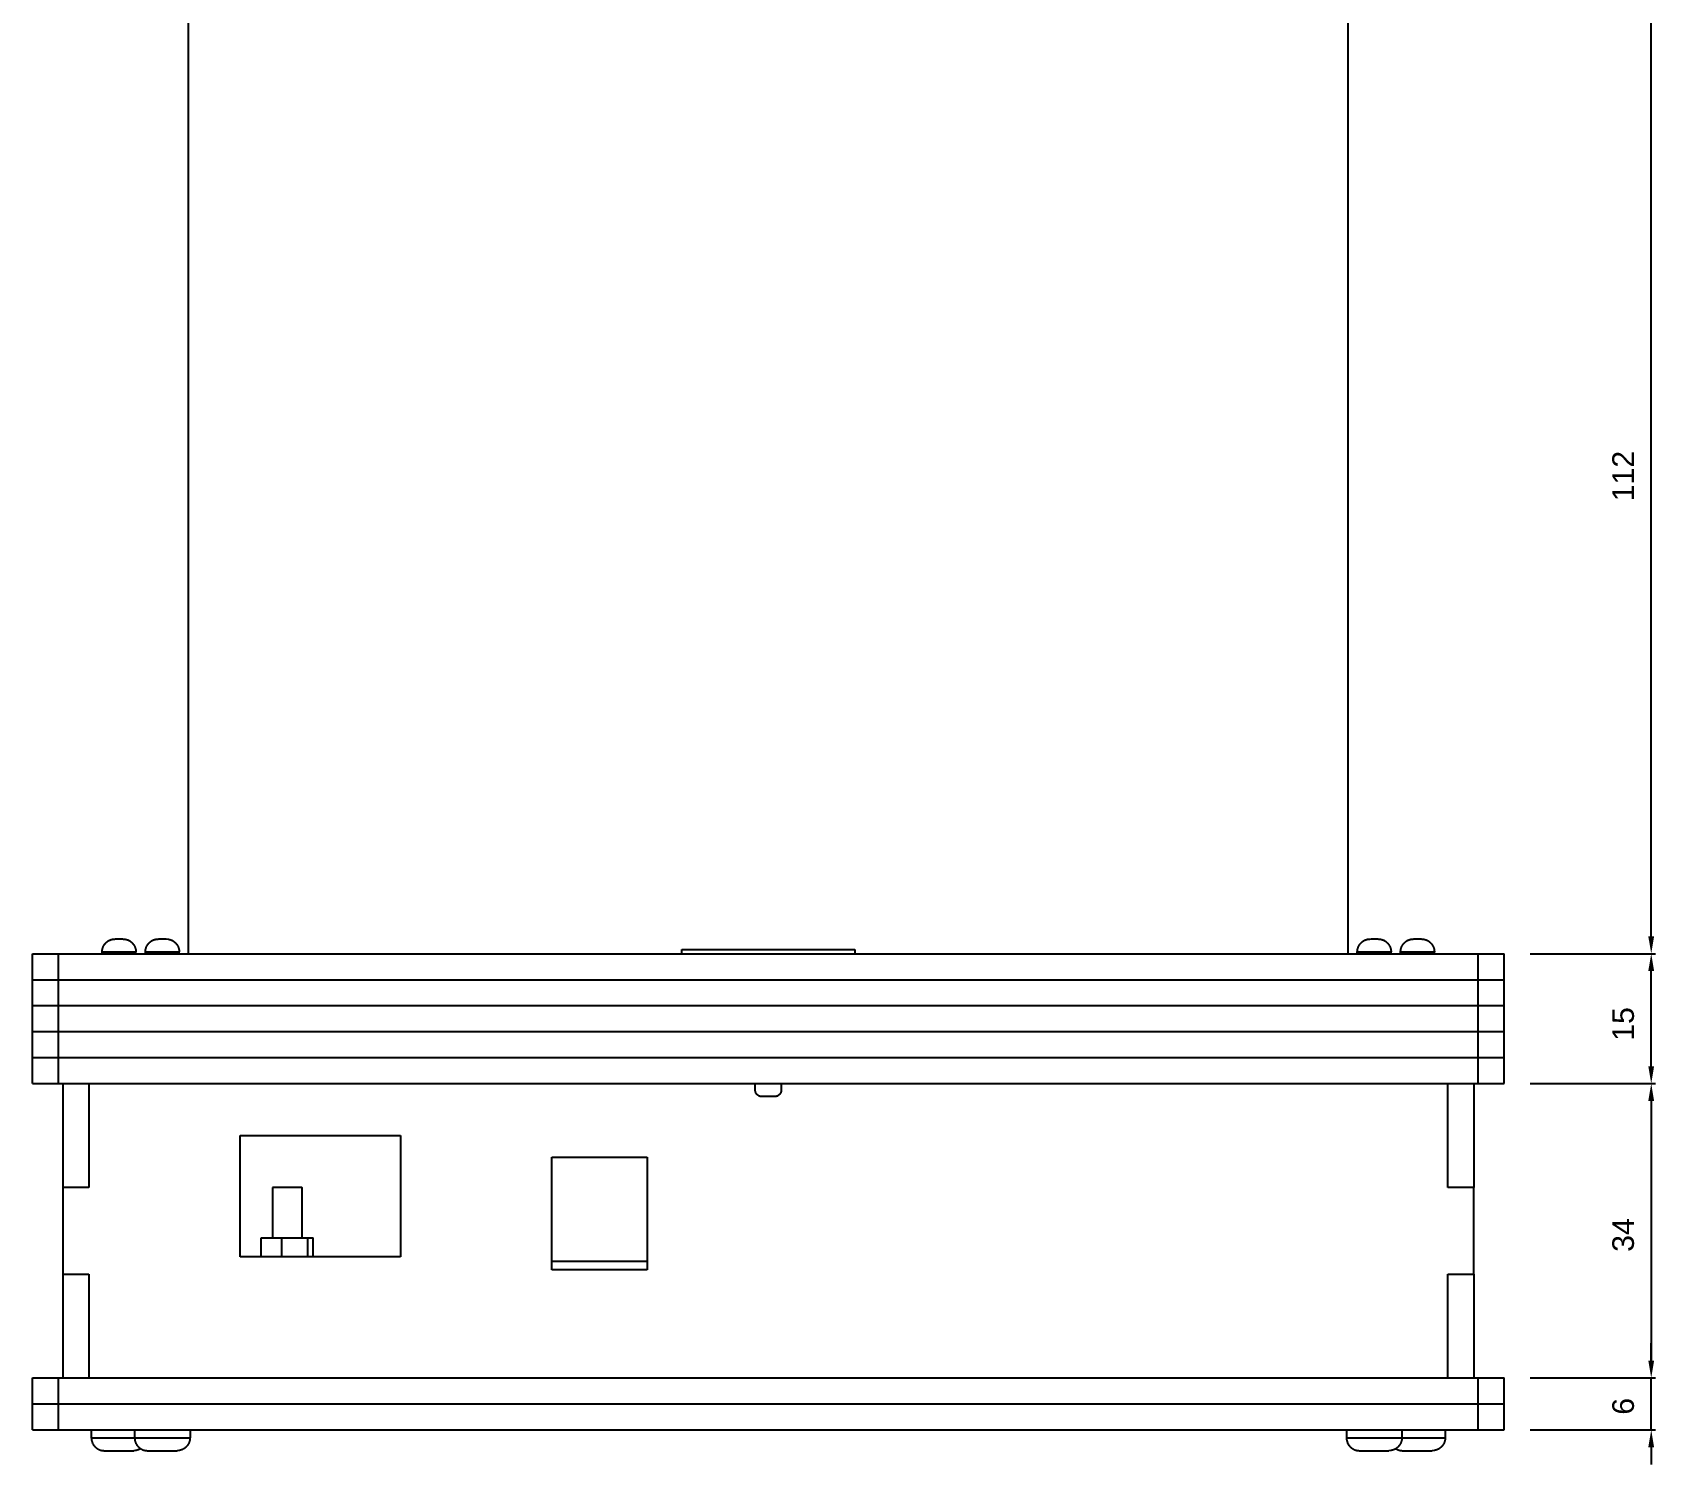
# Model space of a CAD drawing. Extents: x 623 to 1150, y 6 to 775.
# Drawn here: x 622.6 to 810.1, y 415.4 to 580.8 of the extents above; entities that cross this region are included whole.
import ezdxf

# ---------------------------------------------------------------- set-up
doc = ezdxf.new("R2010")
doc.units = 0
doc.layers.get('DEFPOINTS').update_dxf_attribs({"linetype": 'CONTINUOUS'})
doc.layers.add('DEFAULT', color=7, linetype='CONTINUOUS')
doc.layers.add('DIMENSIONES', color=7, linetype='CONTINUOUS')
doc.styles.add('HELVETICA_LIGHT', font='txt')
doc.dimstyles.new('DEFAULT', dxfattribs={"dimtxt": 2.5, "dimasz": 2, "dimexe": 0.5, "dimexo": 3, "dimgap": 2, "dimtad": 1, "dimtoh": 1, "dimzin": 1, "dimcen": 0.5, "dimazin": 3, "dimtfac": 1, "dimtix": 1, "dimtmove": 0, "dimatfit": 3})

# ---------------------------------------------------------------- blocks, each defined once
blk = doc.blocks.new('*D2')
at = {"layer": 'DEFAULT', "color": 0}
for p, q in [((710.61, 586.41), (810.11, 586.41)), ((809.61, 476.41), (809.61, 584.41)), ((795.61, 474.41), (810.11, 474.41))]:
    blk.add_line(p, q, dxfattribs=at)
for points in [[(809.94, 584.41), (809.27, 584.41), (809.61, 586.41)], [(809.27, 476.41), (809.94, 476.41), (809.61, 474.41)]]:
    blk.add_solid(points, dxfattribs=at)
at = {"layer": 'DEFPOINTS', "color": 0}
for p in [(707.61, 586.41), (809.61, 586.41), (792.61, 474.41)]:
    blk.add_point(p, dxfattribs=at)
at = {"layer": 'DEFAULT', "color": 0, "linetype": 'CONTINUOUS', "style": 'HELVETICA_LIGHT'}
blk.add_text('112', height=2.5, rotation=90, dxfattribs=at).set_placement((807.61, 526.66))
blk = doc.blocks.new('*D9')
at = {"layer": 'DEFAULT', "color": 0}
for p, q in [((795.61, 459.41), (810.11, 459.41)), ((809.61, 457.41), (809.61, 427.41)), ((795.61, 425.41), (810.11, 425.41))]:
    blk.add_line(p, q, dxfattribs=at)
for points in [[(809.94, 457.41), (809.27, 457.41), (809.61, 459.41)], [(809.27, 427.41), (809.94, 427.41), (809.61, 425.41)]]:
    blk.add_solid(points, dxfattribs=at)
at = {"layer": 'DEFPOINTS', "color": 0}
for p in [(792.61, 459.41), (792.61, 425.41), (809.61, 425.41)]:
    blk.add_point(p, dxfattribs=at)
at = {"layer": 'DEFAULT', "color": 0, "linetype": 'CONTINUOUS', "style": 'HELVETICA_LIGHT'}
blk.add_text('34', height=2.5, rotation=90, dxfattribs=at).set_placement((807.61, 439.97))
blk = doc.blocks.new('*D10')
at = {"layer": 'DEFAULT', "color": 0}
for p, q in [((795.61, 474.41), (810.11, 474.41)), ((809.61, 461.41), (809.61, 472.41)), ((795.61, 459.41), (810.11, 459.41))]:
    blk.add_line(p, q, dxfattribs=at)
for points in [[(809.94, 472.41), (809.27, 472.41), (809.61, 474.41)], [(809.27, 461.41), (809.94, 461.41), (809.61, 459.41)]]:
    blk.add_solid(points, dxfattribs=at)
at = {"layer": 'DEFPOINTS', "color": 0}
for p in [(792.61, 474.41), (809.61, 474.41), (792.61, 459.41)]:
    blk.add_point(p, dxfattribs=at)
at = {"layer": 'DEFAULT', "color": 0, "linetype": 'CONTINUOUS', "style": 'HELVETICA_LIGHT'}
blk.add_text('15', height=2.5, rotation=90, dxfattribs=at).set_placement((807.61, 464.35))
blk = doc.blocks.new('*D11')
at = {"layer": 'DEFAULT', "color": 0}
for p, q in [((809.61, 427.41), (809.61, 429.41)), ((795.61, 425.41), (810.11, 425.41)), ((809.61, 419.41), (809.61, 425.41)), ((795.61, 419.41), (810.11, 419.41)), ((809.61, 417.41), (809.61, 415.41))]:
    blk.add_line(p, q, dxfattribs=at)
for points in [[(809.27, 427.41), (809.94, 427.41), (809.61, 425.41)], [(809.94, 417.41), (809.27, 417.41), (809.61, 419.41)]]:
    blk.add_solid(points, dxfattribs=at)
at = {"layer": 'DEFPOINTS', "color": 0}
for p in [(792.61, 425.41), (809.61, 425.41), (792.61, 419.41)]:
    blk.add_point(p, dxfattribs=at)
at = {"layer": 'DEFAULT', "color": 0, "linetype": 'CONTINUOUS', "style": 'HELVETICA_LIGHT'}
blk.add_text('6', height=2.5, rotation=90, dxfattribs=at).set_placement((807.61, 421.16))

msp = doc.modelspace()

# ---------------------------------------------------------------- linework, layer by layer
at = {"layer": 'DIMENSIONES'}
for points in [[(640.607, 721.407), (640.607, 474.407)], [(774.607, 474.407), (774.607, 721.407)], [(622.607, 471.407), (622.607, 474.407)], [(622.607, 474.407), (625.607, 474.407)], [(625.607, 471.407), (625.607, 474.407)], [(625.607, 474.407), (789.607, 474.407)], [(630.656, 474.607), (630.656, 474.642), (630.657, 474.677), (630.659, 474.712), (630.662, 474.748), (630.666, 474.783), (630.671, 474.818), (630.676, 474.853), (630.682, 474.888), (630.689, 474.923), (630.697, 474.957), (630.706, 474.991), (630.715, 475.026), (630.726, 475.059), (630.737, 475.093), (630.748, 475.126), (630.761, 475.159), (630.775, 475.194), (630.791, 475.229), (630.807, 475.264), (630.824, 475.298), (630.843, 475.332), (630.862, 475.365), (630.881, 475.398), (630.902, 475.43), (630.924, 475.462), (630.946, 475.493), (630.969, 475.524), (630.993, 475.554), (631.017, 475.584), (631.043, 475.612), (631.069, 475.64), (631.095, 475.667), (631.123, 475.694), (631.151, 475.72), (631.179, 475.745), (631.209, 475.77), (631.239, 475.794), (631.269, 475.817), (631.301, 475.839), (631.333, 475.861), (631.365, 475.881), (631.398, 475.901), (631.431, 475.92), (631.465, 475.938), (631.499, 475.955), (631.534, 475.972), (631.569, 475.987), (631.604, 476.001), (631.637, 476.014), (631.67, 476.026), (631.704, 476.037), (631.738, 476.047), (631.772, 476.057), (631.806, 476.065), (631.841, 476.073), (631.875, 476.08), (631.91, 476.086), (631.945, 476.092), (631.98, 476.096), (632.016, 476.1), (632.051, 476.103), (632.086, 476.105), (632.121, 476.106), (632.157, 476.107)], [(630.665, 474.607), (630.657, 474.607), (630.657, 474.607), (630.657, 474.607), (634.557, 474.607)], [(630.657, 474.407), (630.657, 474.607)], [(632.165, 476.107), (632.191, 476.107)], [(632.191, 476.107), (632.925, 476.107)], [(632.925, 476.107), (633.057, 476.107)], [(633.057, 476.107), (633.092, 476.106), (633.127, 476.105), (633.162, 476.103), (633.198, 476.1), (633.233, 476.096), (633.268, 476.092), (633.303, 476.086), (633.338, 476.08), (633.373, 476.073), (633.407, 476.065), (633.441, 476.057), (633.476, 476.047), (633.509, 476.037), (633.543, 476.026), (633.576, 476.014), (633.609, 476.001), (633.644, 475.987), (633.679, 475.972), (633.714, 475.955), (633.748, 475.938), (633.782, 475.92), (633.815, 475.901), (633.848, 475.881), (633.88, 475.861), (633.912, 475.839), (633.943, 475.817), (633.974, 475.794), (634.004, 475.77), (634.034, 475.745), (634.062, 475.72), (634.09, 475.694), (634.117, 475.667), (634.144, 475.64), (634.17, 475.612), (634.195, 475.584), (634.22, 475.554), (634.244, 475.524), (634.267, 475.493), (634.289, 475.462), (634.311, 475.43), (634.331, 475.398), (634.351, 475.365), (634.37, 475.332), (634.388, 475.298), (634.405, 475.264), (634.422, 475.229), (634.437, 475.194), (634.452, 475.159), (634.464, 475.126), (634.476, 475.093), (634.487, 475.059), (634.497, 475.026), (634.507, 474.991), (634.515, 474.957), (634.523, 474.923), (634.53, 474.888), (634.536, 474.853), (634.542, 474.818), (634.546, 474.783), (634.55, 474.748), (634.553, 474.712), (634.555, 474.677), (634.556, 474.642), (634.557, 474.607)], [(634.557, 474.407), (634.557, 474.607)], [(635.656, 474.607), (635.656, 474.642), (635.657, 474.677), (635.659, 474.712), (635.662, 474.748), (635.666, 474.783), (635.671, 474.818), (635.676, 474.853), (635.682, 474.888), (635.689, 474.923), (635.697, 474.957), (635.706, 474.991), (635.715, 475.026), (635.726, 475.059), (635.737, 475.093), (635.748, 475.126), (635.761, 475.159), (635.775, 475.194), (635.791, 475.229), (635.807, 475.264), (635.824, 475.298), (635.843, 475.332), (635.862, 475.365), (635.881, 475.398), (635.902, 475.43), (635.924, 475.462), (635.946, 475.493), (635.969, 475.524), (635.993, 475.554), (636.017, 475.584), (636.043, 475.612), (636.069, 475.64), (636.095, 475.667), (636.123, 475.694), (636.151, 475.72), (636.179, 475.745), (636.209, 475.77), (636.239, 475.794), (636.269, 475.817), (636.301, 475.839), (636.333, 475.861), (636.365, 475.881), (636.398, 475.901), (636.431, 475.92), (636.465, 475.938), (636.499, 475.955), (636.534, 475.972), (636.569, 475.987), (636.604, 476.001), (636.637, 476.014), (636.67, 476.026), (636.704, 476.037), (636.738, 476.047), (636.772, 476.057), (636.806, 476.065), (636.841, 476.073), (636.875, 476.08), (636.91, 476.086), (636.945, 476.092), (636.98, 476.096), (637.016, 476.1), (637.051, 476.103), (637.086, 476.105), (637.121, 476.106), (637.157, 476.107)], [(635.665, 474.607), (635.657, 474.607), (635.657, 474.607), (635.657, 474.607), (639.557, 474.607)], [(635.657, 474.407), (635.657, 474.607)], [(637.165, 476.107), (637.191, 476.107)], [(637.191, 476.107), (637.925, 476.107)], [(637.925, 476.107), (638.057, 476.107)], [(638.057, 476.107), (638.057, 476.107), (638.057, 476.107), (638.281, 476.087), (638.324, 476.082), (638.329, 476.082), (638.33, 476.082), (638.365, 476.075), (638.401, 476.067), (638.436, 476.058), (638.471, 476.048), (638.506, 476.038), (638.541, 476.027), (638.575, 476.014), (638.609, 476.001), (638.644, 475.987), (638.679, 475.972), (638.714, 475.955), (638.748, 475.938), (638.782, 475.92), (638.815, 475.901), (638.848, 475.881), (638.88, 475.861), (638.912, 475.839), (638.943, 475.817), (638.974, 475.794), (639.004, 475.77), (639.034, 475.745), (639.062, 475.72), (639.09, 475.694), (639.117, 475.667), (639.144, 475.64), (639.17, 475.612), (639.195, 475.584), (639.22, 475.554), (639.244, 475.524), (639.267, 475.493), (639.289, 475.462), (639.311, 475.43), (639.331, 475.398), (639.351, 475.365), (639.37, 475.332), (639.388, 475.298), (639.405, 475.264), (639.422, 475.229), (639.437, 475.194), (639.452, 475.159), (639.464, 475.126), (639.476, 475.093), (639.487, 475.059), (639.497, 475.026), (639.507, 474.991), (639.515, 474.957), (639.523, 474.923), (639.53, 474.888), (639.536, 474.853), (639.542, 474.818), (639.546, 474.783), (639.55, 474.748), (639.553, 474.712), (639.555, 474.677), (639.556, 474.642), (639.557, 474.607)], [(639.557, 474.407), (639.557, 474.607)], [(697.607, 474.907), (717.607, 474.907)], [(697.607, 474.407), (697.607, 474.907)], [(717.607, 474.907), (717.607, 474.407)], [(775.656, 474.607), (775.656, 474.642), (775.657, 474.677), (775.659, 474.712), (775.662, 474.748), (775.666, 474.783), (775.671, 474.818), (775.676, 474.853), (775.682, 474.888), (775.689, 474.923), (775.697, 474.957), (775.706, 474.991), (775.715, 475.026), (775.726, 475.059), (775.737, 475.093), (775.748, 475.126), (775.761, 475.159), (775.775, 475.194), (775.791, 475.229), (775.807, 475.264), (775.824, 475.298), (775.843, 475.332), (775.862, 475.365), (775.881, 475.398), (775.902, 475.43), (775.924, 475.462), (775.946, 475.493), (775.969, 475.524), (775.993, 475.554), (776.017, 475.584), (776.043, 475.612), (776.069, 475.64), (776.095, 475.667), (776.123, 475.694), (776.151, 475.72), (776.179, 475.745), (776.209, 475.77), (776.239, 475.794), (776.269, 475.817), (776.301, 475.839), (776.333, 475.861), (776.365, 475.881), (776.398, 475.901), (776.431, 475.92), (776.465, 475.938), (776.499, 475.955), (776.534, 475.972), (776.569, 475.987), (776.604, 476.001), (776.637, 476.014), (776.67, 476.026), (776.704, 476.037), (776.738, 476.047), (776.772, 476.057), (776.806, 476.065), (776.841, 476.073), (776.875, 476.08), (776.91, 476.086), (776.945, 476.092), (776.98, 476.096), (777.016, 476.1), (777.051, 476.103), (777.086, 476.105), (777.121, 476.106), (777.157, 476.107)], [(775.665, 474.607), (775.657, 474.607), (775.657, 474.607), (775.657, 474.607), (779.557, 474.607), (779.557, 474.607)], [(775.657, 474.407), (775.657, 474.607)], [(777.165, 476.107), (777.191, 476.107)], [(777.191, 476.107), (777.925, 476.107)], [(777.925, 476.107), (778.057, 476.107)], [(778.057, 476.107), (778.092, 476.106), (778.127, 476.104), (778.162, 476.102), (778.197, 476.098), (778.233, 476.094), (778.268, 476.09), (778.303, 476.084), (778.337, 476.078), (778.372, 476.071), (778.407, 476.063), (778.441, 476.055), (778.475, 476.045), (778.509, 476.036), (778.543, 476.025), (778.576, 476.014), (778.609, 476.001), (778.644, 475.987), (778.679, 475.972), (778.714, 475.955), (778.748, 475.938), (778.782, 475.92), (778.815, 475.901), (778.848, 475.881), (778.88, 475.861), (778.912, 475.839), (778.943, 475.817), (778.974, 475.794), (779.004, 475.77), (779.034, 475.745), (779.062, 475.72), (779.09, 475.694), (779.117, 475.667), (779.144, 475.64), (779.17, 475.612), (779.195, 475.584), (779.22, 475.554), (779.244, 475.524), (779.267, 475.493), (779.289, 475.462), (779.311, 475.43), (779.331, 475.398), (779.351, 475.365), (779.37, 475.332), (779.388, 475.298), (779.405, 475.264), (779.422, 475.229), (779.437, 475.194), (779.452, 475.159), (779.464, 475.126), (779.476, 475.093), (779.487, 475.059), (779.497, 475.026), (779.507, 474.991), (779.515, 474.957), (779.523, 474.923), (779.53, 474.888), (779.536, 474.853), (779.542, 474.818), (779.546, 474.783), (779.55, 474.748), (779.553, 474.712), (779.555, 474.677), (779.556, 474.642), (779.557, 474.607)], [(779.557, 474.407), (779.557, 474.607)], [(780.656, 474.607), (780.656, 474.642), (780.657, 474.677), (780.659, 474.712), (780.662, 474.748), (780.666, 474.783), (780.671, 474.818), (780.676, 474.853), (780.682, 474.888), (780.689, 474.923), (780.697, 474.957), (780.706, 474.991), (780.715, 475.026), (780.726, 475.059), (780.737, 475.093), (780.748, 475.126), (780.761, 475.159), (780.775, 475.194), (780.791, 475.229), (780.807, 475.264), (780.824, 475.298), (780.843, 475.332), (780.862, 475.365), (780.881, 475.398), (780.902, 475.43), (780.924, 475.462), (780.946, 475.493), (780.969, 475.524), (780.993, 475.554), (781.017, 475.584), (781.043, 475.612), (781.069, 475.64), (781.095, 475.667), (781.123, 475.694), (781.151, 475.72), (781.179, 475.745), (781.209, 475.77), (781.239, 475.794), (781.269, 475.817), (781.301, 475.839), (781.333, 475.861), (781.365, 475.881), (781.398, 475.901), (781.431, 475.92), (781.465, 475.938), (781.499, 475.955), (781.534, 475.972), (781.569, 475.987), (781.604, 476.001), (781.637, 476.014), (781.67, 476.026), (781.704, 476.037), (781.738, 476.047), (781.772, 476.057), (781.806, 476.065), (781.841, 476.073), (781.875, 476.08), (781.91, 476.086), (781.945, 476.092), (781.98, 476.096), (782.016, 476.1), (782.051, 476.103), (782.086, 476.105), (782.121, 476.106), (782.157, 476.107)], [(780.665, 474.607), (780.657, 474.607), (780.657, 474.607), (780.657, 474.607), (784.557, 474.607), (784.557, 474.607)], [(780.657, 474.407), (780.657, 474.607)], [(782.165, 476.107), (782.191, 476.107)], [(782.191, 476.107), (782.925, 476.107)], [(782.925, 476.107), (783.057, 476.107)], [(783.057, 476.107), (783.092, 476.106), (783.127, 476.104), (783.162, 476.102), (783.197, 476.098), (783.233, 476.094), (783.268, 476.09), (783.303, 476.084), (783.337, 476.078), (783.372, 476.071), (783.407, 476.063), (783.441, 476.055), (783.475, 476.045), (783.509, 476.036), (783.543, 476.025), (783.576, 476.014), (783.609, 476.001), (783.644, 475.987), (783.679, 475.972), (783.714, 475.955), (783.748, 475.938), (783.782, 475.92), (783.815, 475.901), (783.848, 475.881), (783.88, 475.861), (783.912, 475.839), (783.943, 475.817), (783.974, 475.794), (784.004, 475.77), (784.034, 475.745), (784.062, 475.72), (784.09, 475.694), (784.117, 475.667), (784.144, 475.64), (784.17, 475.612), (784.195, 475.584), (784.22, 475.554), (784.244, 475.524), (784.267, 475.493), (784.289, 475.462), (784.311, 475.43), (784.331, 475.398), (784.351, 475.365), (784.37, 475.332), (784.388, 475.298), (784.405, 475.264), (784.422, 475.229), (784.437, 475.194), (784.452, 475.159), (784.464, 475.126), (784.476, 475.093), (784.487, 475.059), (784.497, 475.026), (784.507, 474.991), (784.515, 474.957), (784.523, 474.923), (784.53, 474.888), (784.536, 474.853), (784.542, 474.818), (784.546, 474.783), (784.55, 474.748), (784.553, 474.712), (784.555, 474.677), (784.556, 474.642), (784.557, 474.607)], [(784.557, 474.407), (784.557, 474.607)], [(789.607, 471.407), (789.607, 474.407)], [(789.607, 474.407), (792.607, 474.407)], [(792.607, 471.407), (792.607, 474.407)], [(622.607, 471.407), (625.607, 471.407)], [(622.607, 468.407), (622.607, 471.407)], [(625.607, 471.407), (789.607, 471.407)], [(625.607, 468.407), (625.607, 471.407)], [(789.607, 471.407), (792.607, 471.407)], [(789.607, 468.407), (789.607, 471.407)], [(792.607, 468.407), (792.607, 471.407)], [(622.607, 468.407), (625.607, 468.407)], [(622.607, 465.407), (622.607, 468.407)], [(625.607, 468.407), (789.607, 468.407)], [(625.607, 465.407), (625.607, 468.407)], [(789.607, 468.407), (792.607, 468.407)], [(789.607, 465.407), (789.607, 468.407)], [(792.607, 465.407), (792.607, 468.407)], [(622.607, 465.407), (625.607, 465.407)], [(622.607, 462.407), (622.607, 465.407)], [(625.607, 465.407), (789.607, 465.407)], [(625.607, 462.407), (625.607, 465.407)], [(789.607, 465.407), (792.607, 465.407)], [(789.607, 462.407), (789.607, 465.407)], [(792.607, 462.407), (792.607, 465.407)], [(622.607, 462.407), (625.607, 462.407)], [(622.607, 459.407), (622.607, 462.407)], [(625.607, 462.407), (789.607, 462.407)], [(625.607, 459.407), (625.607, 462.407)], [(789.607, 462.407), (792.607, 462.407)], [(789.607, 459.407), (789.607, 462.407)], [(792.607, 459.407), (792.607, 462.407)], [(622.607, 459.407), (625.607, 459.407)], [(625.607, 459.407), (789.607, 459.407)], [(626.107, 459.407), (626.107, 447.407)], [(629.107, 459.407), (629.107, 447.407)], [(706.107, 458.657), (706.107, 459.407)], [(709.107, 459.407), (709.107, 458.657)], [(786.107, 447.407), (786.107, 459.407)], [(789.107, 459.407), (789.107, 447.407)], [(789.607, 459.407), (792.607, 459.407)], [(706.857, 457.907), (706.839, 457.907), (706.821, 457.908), (706.803, 457.909), (706.785, 457.91), (706.766, 457.912), (706.748, 457.915), (706.73, 457.918), (706.712, 457.921), (706.694, 457.925), (706.676, 457.929), (706.658, 457.934), (706.64, 457.939), (706.622, 457.944), (706.605, 457.95), (706.587, 457.957), (706.57, 457.964), (706.553, 457.971), (706.536, 457.979), (706.519, 457.987), (706.502, 457.996), (706.486, 458.005), (706.47, 458.014), (706.454, 458.024), (706.439, 458.034), (706.424, 458.044), (706.409, 458.055), (706.394, 458.066), (706.38, 458.078), (706.366, 458.09), (706.353, 458.102), (706.339, 458.114), (706.326, 458.126), (706.314, 458.139), (706.302, 458.153), (706.29, 458.166), (706.278, 458.18), (706.266, 458.194), (706.255, 458.209), (706.244, 458.224), (706.234, 458.239), (706.224, 458.254), (706.214, 458.27), (706.205, 458.286), (706.196, 458.302), (706.187, 458.319), (706.179, 458.336), (706.171, 458.353), (706.164, 458.37), (706.157, 458.387), (706.15, 458.405), (706.144, 458.422), (706.139, 458.44), (706.134, 458.458), (706.129, 458.476), (706.125, 458.494), (706.121, 458.512), (706.118, 458.53), (706.115, 458.548), (706.112, 458.566), (706.11, 458.585), (706.109, 458.603), (706.108, 458.621), (706.107, 458.639), (706.107, 458.657)], [(708.357, 457.907), (706.857, 457.907)], [(709.107, 458.657), (709.107, 458.639), (709.106, 458.621), (709.105, 458.603), (709.103, 458.585), (709.101, 458.566), (709.099, 458.548), (709.096, 458.53), (709.093, 458.512), (709.089, 458.494), (709.085, 458.476), (709.08, 458.458), (709.075, 458.44), (709.069, 458.422), (709.063, 458.405), (709.057, 458.387), (709.05, 458.37), (709.042, 458.353), (709.035, 458.336), (709.026, 458.319), (709.018, 458.302), (709.009, 458.286), (708.999, 458.27), (708.99, 458.254), (708.98, 458.239), (708.969, 458.224), (708.958, 458.209), (708.947, 458.194), (708.936, 458.18), (708.924, 458.166), (708.912, 458.153), (708.9, 458.139), (708.887, 458.126), (708.874, 458.114), (708.861, 458.102), (708.847, 458.09), (708.834, 458.078), (708.819, 458.066), (708.805, 458.055), (708.79, 458.044), (708.775, 458.034), (708.759, 458.024), (708.743, 458.014), (708.727, 458.005), (708.711, 457.996), (708.695, 457.987), (708.678, 457.979), (708.661, 457.971), (708.644, 457.964), (708.626, 457.957), (708.609, 457.95), (708.591, 457.944), (708.574, 457.939), (708.556, 457.934), (708.538, 457.929), (708.52, 457.925), (708.502, 457.921), (708.484, 457.918), (708.465, 457.915), (708.447, 457.912), (708.429, 457.91), (708.411, 457.909), (708.393, 457.908), (708.375, 457.907), (708.357, 457.907)], [(646.607, 439.407), (646.607, 453.407)], [(646.607, 453.407), (665.107, 453.407)], [(665.107, 453.407), (665.107, 439.407)], [(682.607, 437.907), (682.607, 450.907)], [(682.607, 450.907), (693.607, 450.907)], [(693.607, 450.907), (693.607, 437.907)], [(629.107, 447.407), (626.107, 447.407)], [(626.107, 447.407), (626.107, 437.407)], [(653.729, 447.407), (653.735, 447.407), (653.735, 447.407), (652.035, 447.407), (650.335, 447.407)], [(650.335, 447.407), (650.335, 441.607)], [(653.735, 447.407), (653.735, 441.607)], [(789.107, 447.407), (786.107, 447.407)], [(789.107, 437.407), (789.107, 447.407)], [(649.036, 439.407), (649.036, 441.607)], [(649.036, 441.607), (651.402, 441.607)], [(651.402, 439.407), (651.402, 441.607)], [(651.402, 441.607), (654.402, 441.607)], [(654.402, 439.407), (654.402, 441.607)], [(654.402, 441.607), (655.036, 441.607)], [(655.036, 439.407), (655.036, 441.607)], [(665.107, 439.407), (646.607, 439.407)], [(682.607, 438.907), (693.607, 438.907)], [(626.107, 437.407), (629.107, 437.407)], [(626.107, 437.407), (626.107, 425.407)], [(629.107, 437.407), (629.107, 425.407)], [(693.607, 437.907), (682.607, 437.907)], [(786.107, 425.407), (786.107, 437.407)], [(786.107, 437.407), (789.107, 437.407)], [(789.107, 437.407), (789.107, 425.407)], [(622.607, 422.407), (622.607, 425.407)], [(622.607, 425.407), (625.607, 425.407)], [(625.607, 422.407), (625.607, 425.407)], [(625.607, 425.407), (789.607, 425.407)], [(789.607, 422.407), (789.607, 425.407)], [(789.607, 425.407), (792.607, 425.407)], [(792.607, 422.407), (792.607, 425.407)], [(622.607, 422.407), (625.607, 422.407)], [(622.607, 419.407), (622.607, 422.407)], [(625.607, 422.407), (789.607, 422.407)], [(625.607, 419.407), (625.607, 422.407)], [(789.607, 422.407), (792.607, 422.407)], [(789.607, 419.407), (789.607, 422.407)], [(792.607, 419.407), (792.607, 422.407)], [(622.607, 419.407), (625.607, 419.407)], [(625.607, 419.407), (789.607, 419.407)], [(629.405, 418.507), (629.405, 418.472), (629.407, 418.436), (629.409, 418.401), (629.412, 418.366), (629.415, 418.331), (629.42, 418.296), (629.425, 418.261), (629.432, 418.226), (629.439, 418.191), (629.447, 418.156), (629.455, 418.122), (629.465, 418.088), (629.475, 418.054), (629.486, 418.021), (629.498, 417.988), (629.51, 417.955), (629.525, 417.919), (629.54, 417.885), (629.557, 417.85), (629.574, 417.816), (629.592, 417.782), (629.611, 417.749), (629.631, 417.716), (629.651, 417.683), (629.673, 417.651), (629.695, 417.62), (629.718, 417.589), (629.742, 417.559), (629.767, 417.53), (629.792, 417.501), (629.818, 417.473), (629.845, 417.446), (629.87, 417.421), (629.897, 417.396), (629.924, 417.372), (629.952, 417.349), (629.98, 417.326), (630.01, 417.304), (630.039, 417.282), (630.07, 417.261), (630.101, 417.241), (630.132, 417.221), (630.164, 417.203), (630.197, 417.185), (630.23, 417.168), (630.263, 417.151), (630.297, 417.136), (630.332, 417.121), (630.366, 417.107), (630.401, 417.094), (630.436, 417.082), (630.472, 417.071), (630.508, 417.061), (630.544, 417.051), (630.58, 417.043), (630.616, 417.035), (630.652, 417.028), (630.689, 417.023), (630.725, 417.018), (630.761, 417.014), (630.798, 417.011), (630.834, 417.009), (630.87, 417.007), (630.906, 417.007)], [(629.407, 419.407), (629.407, 418.507)], [(629.407, 418.507), (634.407, 418.507)], [(634.405, 418.507), (634.405, 418.472), (634.407, 418.436), (634.409, 418.401), (634.412, 418.366), (634.415, 418.331), (634.42, 418.296), (634.425, 418.261), (634.432, 418.226), (634.439, 418.191), (634.447, 418.156), (634.455, 418.122), (634.465, 418.088), (634.475, 418.054), (634.486, 418.021), (634.498, 417.988), (634.51, 417.955), (634.525, 417.919), (634.54, 417.885), (634.557, 417.85), (634.574, 417.816), (634.592, 417.782), (634.611, 417.749), (634.631, 417.716), (634.651, 417.683), (634.673, 417.651), (634.695, 417.62), (634.718, 417.589), (634.742, 417.559), (634.767, 417.53), (634.792, 417.501), (634.818, 417.473), (634.845, 417.446), (634.87, 417.421), (634.897, 417.396), (634.924, 417.372), (634.952, 417.349), (634.98, 417.326), (635.01, 417.304), (635.039, 417.282), (635.07, 417.261), (635.101, 417.241), (635.132, 417.221), (635.164, 417.203), (635.197, 417.185), (635.23, 417.168), (635.263, 417.151), (635.297, 417.136), (635.332, 417.121), (635.366, 417.107), (635.401, 417.094), (635.436, 417.082), (635.472, 417.071), (635.508, 417.061), (635.544, 417.051), (635.58, 417.043), (635.616, 417.035), (635.652, 417.028), (635.689, 417.023), (635.725, 417.018), (635.761, 417.014), (635.798, 417.011), (635.834, 417.009), (635.87, 417.007), (635.906, 417.007)], [(634.407, 419.407), (634.407, 418.507)], [(634.407, 418.507), (640.807, 418.507)], [(640.807, 418.507), (640.806, 418.472), (640.805, 418.436), (640.803, 418.401), (640.8, 418.366), (640.796, 418.331), (640.792, 418.296), (640.787, 418.261), (640.78, 418.226), (640.773, 418.191), (640.765, 418.156), (640.757, 418.122), (640.747, 418.088), (640.737, 418.054), (640.726, 418.021), (640.714, 417.988), (640.702, 417.955), (640.687, 417.919), (640.672, 417.885), (640.655, 417.85), (640.638, 417.816), (640.62, 417.782), (640.601, 417.749), (640.581, 417.716), (640.561, 417.683), (640.539, 417.651), (640.517, 417.62), (640.494, 417.59), (640.47, 417.559), (640.445, 417.53), (640.42, 417.501), (640.394, 417.473), (640.367, 417.446), (640.34, 417.419), (640.312, 417.393), (640.283, 417.368), (640.254, 417.343), (640.224, 417.32), (640.193, 417.297), (640.162, 417.274), (640.13, 417.253), (640.098, 417.232), (640.065, 417.213), (640.032, 417.194), (639.998, 417.176), (639.964, 417.159), (639.93, 417.142), (639.894, 417.127), (639.859, 417.112), (639.825, 417.099), (639.791, 417.087), (639.756, 417.076), (639.721, 417.066), (639.686, 417.056), (639.651, 417.048), (639.615, 417.041), (639.579, 417.035), (639.518, 417.028), (639.307, 417.007)], [(640.807, 419.407), (640.807, 418.507)], [(774.405, 418.507), (774.405, 418.472), (774.407, 418.436), (774.409, 418.401), (774.412, 418.366), (774.415, 418.331), (774.42, 418.296), (774.425, 418.261), (774.432, 418.226), (774.439, 418.191), (774.447, 418.156), (774.455, 418.122), (774.465, 418.088), (774.475, 418.054), (774.486, 418.021), (774.498, 417.988), (774.51, 417.955), (774.525, 417.919), (774.54, 417.885), (774.557, 417.85), (774.574, 417.816), (774.592, 417.782), (774.611, 417.749), (774.631, 417.716), (774.651, 417.683), (774.673, 417.651), (774.695, 417.62), (774.718, 417.589), (774.742, 417.559), (774.767, 417.53), (774.792, 417.501), (774.818, 417.473), (774.845, 417.446), (774.87, 417.421), (774.897, 417.396), (774.924, 417.372), (774.952, 417.349), (774.98, 417.326), (775.01, 417.304), (775.039, 417.282), (775.07, 417.261), (775.101, 417.241), (775.132, 417.221), (775.164, 417.203), (775.197, 417.185), (775.23, 417.168), (775.263, 417.151), (775.297, 417.136), (775.332, 417.121), (775.366, 417.107), (775.401, 417.094), (775.436, 417.082), (775.472, 417.071), (775.508, 417.061), (775.544, 417.051), (775.58, 417.043), (775.616, 417.035), (775.652, 417.028), (775.689, 417.023), (775.725, 417.018), (775.761, 417.014), (775.798, 417.011), (775.834, 417.009), (775.87, 417.007), (775.906, 417.007)], [(774.407, 419.407), (774.407, 418.507)], [(774.407, 418.507), (780.807, 418.507)], [(780.807, 418.507), (780.806, 418.472), (780.805, 418.436), (780.803, 418.401), (780.8, 418.366), (780.796, 418.331), (780.792, 418.296), (780.787, 418.261), (780.78, 418.226), (780.773, 418.191), (780.765, 418.156), (780.757, 418.122), (780.747, 418.088), (780.737, 418.054), (780.726, 418.021), (780.714, 417.988), (780.702, 417.955), (780.687, 417.919), (780.672, 417.885), (780.655, 417.85), (780.638, 417.816), (780.62, 417.782), (780.601, 417.749), (780.581, 417.716), (780.561, 417.683), (780.539, 417.651), (780.517, 417.62), (780.494, 417.59), (780.47, 417.559), (780.445, 417.53), (780.42, 417.501), (780.394, 417.473), (780.367, 417.446), (780.34, 417.419), (780.312, 417.393), (780.283, 417.368), (780.254, 417.343), (780.224, 417.32), (780.193, 417.297), (780.162, 417.274), (780.13, 417.253), (780.098, 417.232), (780.065, 417.213), (780.032, 417.194), (779.998, 417.176), (779.964, 417.159), (779.93, 417.142), (779.894, 417.127), (779.859, 417.112), (779.825, 417.099), (779.791, 417.087), (779.756, 417.076), (779.721, 417.066), (779.686, 417.056), (779.651, 417.048), (779.615, 417.041), (779.579, 417.035), (779.518, 417.028), (779.307, 417.007)], [(780.807, 419.407), (780.807, 418.507)], [(780.807, 418.507), (785.807, 418.507)], [(785.807, 418.507), (785.806, 418.472), (785.805, 418.436), (785.803, 418.401), (785.8, 418.366), (785.796, 418.331), (785.792, 418.296), (785.787, 418.261), (785.78, 418.226), (785.773, 418.191), (785.765, 418.156), (785.757, 418.122), (785.747, 418.088), (785.737, 418.054), (785.726, 418.021), (785.714, 417.988), (785.702, 417.955), (785.687, 417.919), (785.672, 417.885), (785.655, 417.85), (785.638, 417.816), (785.62, 417.782), (785.601, 417.749), (785.581, 417.716), (785.561, 417.683), (785.539, 417.651), (785.517, 417.62), (785.494, 417.59), (785.47, 417.559), (785.445, 417.53), (785.42, 417.501), (785.394, 417.473), (785.367, 417.446), (785.34, 417.419), (785.312, 417.393), (785.283, 417.368), (785.254, 417.343), (785.224, 417.32), (785.193, 417.297), (785.162, 417.274), (785.13, 417.253), (785.098, 417.232), (785.065, 417.213), (785.032, 417.194), (784.998, 417.176), (784.964, 417.159), (784.93, 417.142), (784.894, 417.127), (784.859, 417.112), (784.825, 417.099), (784.791, 417.087), (784.756, 417.076), (784.721, 417.066), (784.686, 417.056), (784.651, 417.048), (784.615, 417.041), (784.579, 417.035), (784.518, 417.028), (784.307, 417.007)], [(785.807, 419.407), (785.807, 418.507)], [(789.607, 419.407), (792.607, 419.407)], [(630.914, 417.007), (630.939, 417.007)], [(630.939, 417.007), (633.81, 417.007)], [(633.81, 417.007), (634.307, 417.007)], [(635.106, 417.237), (635.077, 417.219), (635.047, 417.202), (635.016, 417.185), (634.986, 417.169), (634.954, 417.154), (634.923, 417.139), (634.891, 417.125), (634.859, 417.112), (634.825, 417.099), (634.791, 417.087), (634.756, 417.076), (634.721, 417.066), (634.686, 417.056), (634.651, 417.048), (634.615, 417.041), (634.579, 417.035), (634.518, 417.028), (634.307, 417.007)], [(635.914, 417.007), (635.939, 417.007)], [(635.939, 417.007), (638.81, 417.007)], [(638.81, 417.007), (639.307, 417.007)], [(775.914, 417.007), (775.939, 417.007)], [(775.939, 417.007), (778.81, 417.007)], [(778.81, 417.007), (779.307, 417.007)], [(780.106, 417.237), (780.151, 417.21), (780.196, 417.185), (780.22, 417.173), (780.243, 417.161), (780.267, 417.15), (780.291, 417.138), (780.315, 417.128), (780.339, 417.118), (780.364, 417.108), (780.389, 417.099), (780.414, 417.09), (780.439, 417.081), (780.464, 417.073), (780.49, 417.066), (780.515, 417.058), (780.541, 417.052), (780.567, 417.046), (780.593, 417.04), (780.619, 417.035), (780.645, 417.03), (780.671, 417.025), (780.697, 417.021), (780.723, 417.018), (780.749, 417.015), (780.775, 417.012), (780.801, 417.01), (780.854, 417.008), (780.906, 417.007)], [(780.914, 417.007), (780.939, 417.007)], [(780.939, 417.007), (783.81, 417.007)], [(783.81, 417.007), (784.307, 417.007)]]:
    msp.add_lwpolyline(points, dxfattribs=at)

# ---------------------------------------------------------------- dimensions: what is measured, and where the dimension line sits
at = {"layer": 'DEFAULT'}
for base, p1, p2, picture, middle in [((809.607, 586.407), (792.607, 474.407), (707.607, 586.407), '*D2', (806.357, 530.407)), ((809.607, 474.407), (792.607, 459.407), (792.607, 474.407), '*D10', (806.357, 466.907)), ((809.607, 425.407), (792.607, 459.407), (792.607, 425.407), '*D9', (806.357, 442.407)), ((809.607, 425.407), (792.607, 419.407), (792.607, 425.407), '*D11', (806.357, 422.407))]:
    dim = msp.add_linear_dim(base=base, p1=p1, p2=p2, angle=90, dimstyle='DEFAULT', dxfattribs=at)
    dim.commit()
    dim.dimension.update_dxf_attribs({"geometry": picture, "text_midpoint": middle})

doc.saveas('drawing.dxf')
